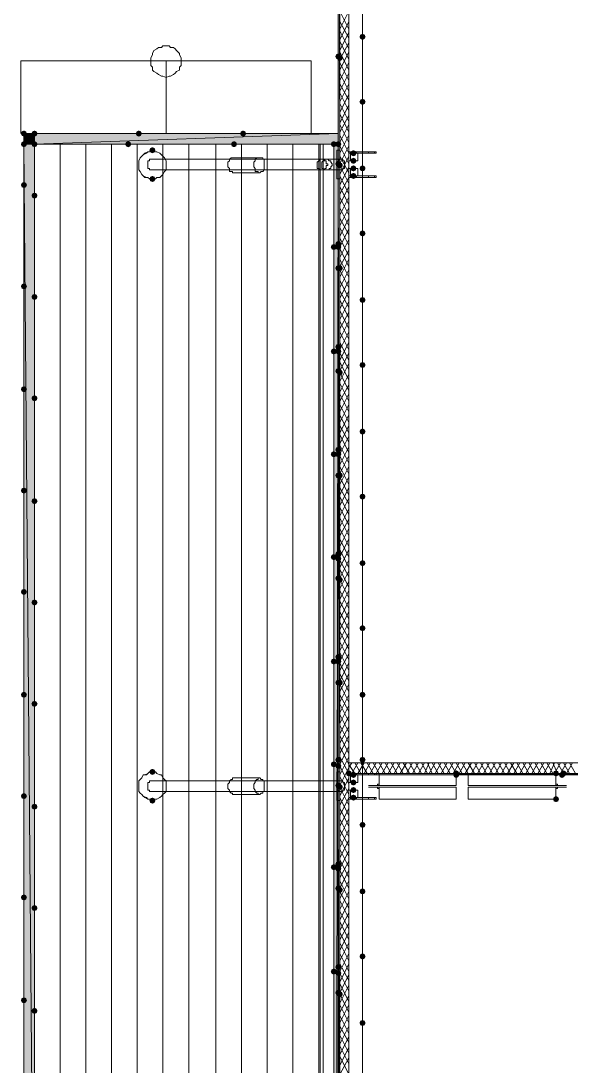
# Model space of a CAD drawing. Header units: millimetres. Extents: x 0 to 420, y 0 to 297.
# Drawn here: x 100.33 to 115.74, y 179.26 to 208.51 of the extents above; entities that cross this region are included whole.
import ezdxf

# ---------------------------------------------------------------- set-up
doc = ezdxf.new("R2010")
doc.units = ezdxf.units.MM

msp = doc.modelspace()

# ---------------------------------------------------------------- hatches: boundary and pattern name
h = msp.add_hatch(color=7)
h.paths.add_polyline_path([(109.262333, 222.546333), (109.22, 222.546333), (109.262333, 204.512333)], flags=0)
h.paths.add_polyline_path([(109.22, 222.546333), (109.262333, 204.512333), (109.22, 204.512333)], flags=0)
for color, points in [(7, [(109.982, 208.068333), (109.957129, 208.008537), (109.897333, 207.983667), (109.837538, 208.008537), (109.812667, 208.068333), (109.837537, 208.128129), (109.897333, 208.153), (109.957129, 208.128129)]), (254, [(109.304667, 207.518), (109.279796, 207.458204), (109.22, 207.433333), (109.160204, 207.458204), (109.135333, 207.518), (109.160204, 207.577796), (109.22, 207.602667), (109.279796, 207.577796)]), (254, [(109.347, 207.475667), (109.322129, 207.415871), (109.262333, 207.391), (109.202538, 207.415871), (109.177667, 207.475667), (109.202537, 207.535462), (109.262333, 207.560333), (109.322129, 207.535463)]), (7, [(109.982, 206.248), (109.957129, 206.188204), (109.897333, 206.163333), (109.837538, 206.188204), (109.812667, 206.248), (109.837537, 206.307796), (109.897333, 206.332667), (109.957129, 206.307796)]), (254, [(100.499333, 205.359), (100.474462, 205.299204), (100.414667, 205.274333), (100.354871, 205.299204), (100.33, 205.359), (100.354871, 205.418796), (100.414667, 205.443667), (100.474462, 205.418796)]), (254, [(100.499333, 205.359), (100.474462, 205.299204), (100.414667, 205.274333), (100.354871, 205.299204), (100.33, 205.359), (100.354871, 205.418796), (100.414667, 205.443667), (100.474462, 205.418796)]), (254, [(100.499333, 205.359), (100.474462, 205.299204), (100.414667, 205.274333), (100.354871, 205.299204), (100.33, 205.359), (100.354871, 205.418796), (100.414667, 205.443667), (100.474462, 205.418796)]), (7, [(100.414667, 205.062667), (100.711, 205.062667), (100.414667, 205.359)]), (7, [(100.711, 205.359), (100.414667, 205.359), (100.711, 205.062667)]), (254, [(100.795667, 205.359), (100.770796, 205.299204), (100.711, 205.274333), (100.651204, 205.299204), (100.626333, 205.359), (100.651204, 205.418796), (100.711, 205.443667), (100.770796, 205.418796)]), (254, [(100.795667, 205.359), (100.770796, 205.299204), (100.711, 205.274333), (100.651204, 205.299204), (100.626333, 205.359), (100.651204, 205.418796), (100.711, 205.443667), (100.770796, 205.418796)]), (254, [(103.716667, 205.359), (103.691796, 205.299204), (103.632, 205.274333), (103.572204, 205.299204), (103.547333, 205.359), (103.572204, 205.418796), (103.632, 205.443667), (103.691796, 205.418796)]), (254, [(106.637667, 205.359), (106.612796, 205.299204), (106.553, 205.274333), (106.493204, 205.299204), (106.468333, 205.359), (106.493204, 205.418796), (106.553, 205.443667), (106.612796, 205.418796)]), (254, [(100.499333, 205.062667), (100.474462, 205.002871), (100.414667, 204.978), (100.354871, 205.002871), (100.33, 205.062667), (100.354871, 205.122462), (100.414667, 205.147333), (100.474462, 205.122463)]), (254, [(100.795667, 205.062667), (100.770796, 205.002871), (100.711, 204.978), (100.651204, 205.002871), (100.626333, 205.062667), (100.651204, 205.122462), (100.711, 205.147333), (100.770796, 205.122463)]), (254, [(100.795667, 205.062667), (100.770796, 205.002871), (100.711, 204.978), (100.651204, 205.002871), (100.626333, 205.062667), (100.651204, 205.122462), (100.711, 205.147333), (100.770796, 205.122463)]), (254, [(100.795667, 205.062667), (100.770796, 205.002871), (100.711, 204.978), (100.651204, 205.002871), (100.626333, 205.062667), (100.651204, 205.122462), (100.711, 205.147333), (100.770796, 205.122463)]), (254, [(103.420333, 205.062667), (103.395463, 205.002871), (103.335667, 204.978), (103.275871, 205.002871), (103.251, 205.062667), (103.275871, 205.122462), (103.335667, 205.147333), (103.395462, 205.122463)]), (254, [(106.383667, 205.062667), (106.358796, 205.002871), (106.299, 204.978), (106.239204, 205.002871), (106.214333, 205.062667), (106.239204, 205.122462), (106.299, 205.147333), (106.358796, 205.122463)]), (254, [(109.177667, 205.062667), (109.152796, 205.002871), (109.093, 204.978), (109.033204, 205.002871), (109.008333, 205.062667), (109.033204, 205.122462), (109.093, 205.147333), (109.152796, 205.122463)]), (254, [(109.304667, 205.062667), (109.279796, 205.002871), (109.22, 204.978), (109.160204, 205.002871), (109.135333, 205.062667), (109.160204, 205.122462), (109.22, 205.147333), (109.279796, 205.122463)]), (254, [(109.304667, 205.062667), (109.279796, 205.002871), (109.22, 204.978), (109.160204, 205.002871), (109.135333, 205.062667), (109.160204, 205.122462), (109.22, 205.147333), (109.279796, 205.122463)]), (7, [(104.097667, 204.893333), (104.072796, 204.833537), (104.013, 204.808667), (103.953204, 204.833537), (103.928333, 204.893333), (103.953204, 204.953129), (104.013, 204.978), (104.072796, 204.953129)]), (7, [(109.728, 204.808667), (109.703129, 204.748871), (109.643333, 204.724), (109.583537, 204.748871), (109.558667, 204.808667), (109.583537, 204.868462), (109.643333, 204.893333), (109.703129, 204.868463)]), (254, [(109.304667, 204.512333), (109.279796, 204.452537), (109.22, 204.427667), (109.160204, 204.452537), (109.135333, 204.512333), (109.160204, 204.572129), (109.22, 204.597), (109.279796, 204.572129)]), (254, [(109.347, 204.47), (109.322129, 204.410204), (109.262333, 204.385333), (109.202538, 204.410204), (109.177667, 204.47), (109.202537, 204.529796), (109.262333, 204.554667), (109.322129, 204.529796)]), (7, [(109.728, 204.597), (109.703129, 204.537204), (109.643333, 204.512333), (109.583537, 204.537204), (109.558667, 204.597), (109.583537, 204.656796), (109.643333, 204.681667), (109.703129, 204.656796)]), (7, [(109.728, 204.385333), (109.703129, 204.325537), (109.643333, 204.300667), (109.583537, 204.325537), (109.558667, 204.385333), (109.583537, 204.445129), (109.643333, 204.47), (109.703129, 204.445129)]), (7, [(109.728, 204.173667), (109.703129, 204.113871), (109.643333, 204.089), (109.583537, 204.113871), (109.558667, 204.173667), (109.583537, 204.233462), (109.643333, 204.258333), (109.703129, 204.233463)]), (7, [(109.982, 204.385333), (109.957129, 204.325537), (109.897333, 204.300667), (109.837538, 204.325537), (109.812667, 204.385333), (109.837537, 204.445129), (109.897333, 204.47), (109.957129, 204.445129)]), (254, [(100.499333, 203.919667), (100.474462, 203.859871), (100.414667, 203.835), (100.354871, 203.859871), (100.33, 203.919667), (100.354871, 203.979462), (100.414667, 204.004333), (100.474462, 203.979463)]), (7, [(104.097667, 204.089), (104.072796, 204.029204), (104.013, 204.004333), (103.953204, 204.029204), (103.928333, 204.089), (103.953204, 204.148796), (104.013, 204.173667), (104.072796, 204.148796)]), (254, [(100.795667, 203.623333), (100.770796, 203.563538), (100.711, 203.538667), (100.651204, 203.563538), (100.626333, 203.623333), (100.651204, 203.683129), (100.711, 203.708), (100.770796, 203.683129)]), (7, [(109.982, 202.565), (109.957129, 202.505204), (109.897333, 202.480333), (109.837538, 202.505204), (109.812667, 202.565), (109.837537, 202.624796), (109.897333, 202.649667), (109.957129, 202.624796)]), (254, [(109.177667, 202.184), (109.152796, 202.124204), (109.093, 202.099333), (109.033204, 202.124204), (109.008333, 202.184), (109.033204, 202.243796), (109.093, 202.268667), (109.152796, 202.243796)]), (254, [(109.304667, 202.268667), (109.279796, 202.208871), (109.22, 202.184), (109.160204, 202.208871), (109.135333, 202.268667), (109.160204, 202.328462), (109.22, 202.353333), (109.279796, 202.328463)]), (254, [(109.304667, 202.184), (109.279796, 202.124204), (109.22, 202.099333), (109.160204, 202.124204), (109.135333, 202.184), (109.160204, 202.243796), (109.22, 202.268667), (109.279796, 202.243796)]), (254, [(109.304667, 202.184), (109.279796, 202.124204), (109.22, 202.099333), (109.160204, 202.124204), (109.135333, 202.184), (109.160204, 202.243796), (109.22, 202.268667), (109.279796, 202.243796)]), (254, [(109.304667, 201.591333), (109.279796, 201.531537), (109.22, 201.506667), (109.160204, 201.531537), (109.135333, 201.591333), (109.160204, 201.651129), (109.22, 201.676), (109.279796, 201.651129)]), (254, [(109.347, 201.591333), (109.322129, 201.531537), (109.262333, 201.506667), (109.202538, 201.531537), (109.177667, 201.591333), (109.202537, 201.651129), (109.262333, 201.676), (109.322129, 201.651129)]), (254, [(100.499333, 201.083333), (100.474462, 201.023537), (100.414667, 200.998667), (100.354871, 201.023537), (100.33, 201.083333), (100.354871, 201.143129), (100.414667, 201.168), (100.474462, 201.143129)]), (254, [(100.795667, 200.787), (100.770796, 200.727204), (100.711, 200.702333), (100.651204, 200.727204), (100.626333, 200.787), (100.651204, 200.846796), (100.711, 200.871667), (100.770796, 200.846796)]), (7, [(109.982, 200.702333), (109.957129, 200.642537), (109.897333, 200.617667), (109.837538, 200.642537), (109.812667, 200.702333), (109.837537, 200.762129), (109.897333, 200.787), (109.957129, 200.762129)]), (254, [(109.177667, 199.263), (109.152796, 199.203204), (109.093, 199.178333), (109.033204, 199.203204), (109.008333, 199.263), (109.033204, 199.322796), (109.093, 199.347667), (109.152796, 199.322796)]), (254, [(109.304667, 199.39), (109.279796, 199.330204), (109.22, 199.305333), (109.160204, 199.330204), (109.135333, 199.39), (109.160204, 199.449796), (109.22, 199.474667), (109.279796, 199.449796)]), (254, [(109.304667, 199.263), (109.279796, 199.203204), (109.22, 199.178333), (109.160204, 199.203204), (109.135333, 199.263), (109.160204, 199.322796), (109.22, 199.347667), (109.279796, 199.322796)]), (254, [(109.304667, 199.263), (109.279796, 199.203204), (109.22, 199.178333), (109.160204, 199.203204), (109.135333, 199.263), (109.160204, 199.322796), (109.22, 199.347667), (109.279796, 199.322796)]), (7, [(109.982, 198.882), (109.957129, 198.822204), (109.897333, 198.797333), (109.837538, 198.822204), (109.812667, 198.882), (109.837537, 198.941796), (109.897333, 198.966667), (109.957129, 198.941796)]), (254, [(109.304667, 198.712667), (109.279796, 198.652871), (109.22, 198.628), (109.160204, 198.652871), (109.135333, 198.712667), (109.160204, 198.772462), (109.22, 198.797333), (109.279796, 198.772463)]), (254, [(109.347, 198.670333), (109.322129, 198.610537), (109.262333, 198.585667), (109.202538, 198.610537), (109.177667, 198.670333), (109.202537, 198.730129), (109.262333, 198.755), (109.322129, 198.730129)]), (254, [(100.499333, 198.204667), (100.474462, 198.144871), (100.414667, 198.12), (100.354871, 198.144871), (100.33, 198.204667), (100.354871, 198.264462), (100.414667, 198.289333), (100.474462, 198.264463)]), (254, [(100.795667, 197.950667), (100.770796, 197.890871), (100.711, 197.866), (100.651204, 197.890871), (100.626333, 197.950667), (100.651204, 198.010462), (100.711, 198.035333), (100.770796, 198.010463)]), (7, [(109.982, 197.019333), (109.957129, 196.959537), (109.897333, 196.934667), (109.837538, 196.959537), (109.812667, 197.019333), (109.837537, 197.079129), (109.897333, 197.104), (109.957129, 197.079129)]), (254, [(109.304667, 196.511333), (109.279796, 196.451537), (109.22, 196.426667), (109.160204, 196.451537), (109.135333, 196.511333), (109.160204, 196.571129), (109.22, 196.596), (109.279796, 196.571129)]), (254, [(109.177667, 196.384333), (109.152796, 196.324537), (109.093, 196.299667), (109.033204, 196.324537), (109.008333, 196.384333), (109.033204, 196.444129), (109.093, 196.469), (109.152796, 196.444129)]), (254, [(109.304667, 196.384333), (109.279796, 196.324537), (109.22, 196.299667), (109.160204, 196.324537), (109.135333, 196.384333), (109.160204, 196.444129), (109.22, 196.469), (109.279796, 196.444129)]), (254, [(109.304667, 196.384333), (109.279796, 196.324537), (109.22, 196.299667), (109.160204, 196.324537), (109.135333, 196.384333), (109.160204, 196.444129), (109.22, 196.469), (109.279796, 196.444129)]), (254, [(109.304667, 195.791667), (109.279796, 195.731871), (109.22, 195.707), (109.160204, 195.731871), (109.135333, 195.791667), (109.160204, 195.851462), (109.22, 195.876333), (109.279796, 195.851463)]), (254, [(109.347, 195.791667), (109.322129, 195.731871), (109.262333, 195.707), (109.202538, 195.731871), (109.177667, 195.791667), (109.202537, 195.851462), (109.262333, 195.876333), (109.322129, 195.851463)]), (254, [(100.499333, 195.368333), (100.474462, 195.308538), (100.414667, 195.283667), (100.354871, 195.308538), (100.33, 195.368333), (100.354871, 195.428129), (100.414667, 195.453), (100.474462, 195.428129)]), (254, [(100.795667, 195.072), (100.770796, 195.012204), (100.711, 194.987333), (100.651204, 195.012204), (100.626333, 195.072), (100.651204, 195.131796), (100.711, 195.156667), (100.770796, 195.131796)]), (7, [(109.982, 195.199), (109.957129, 195.139204), (109.897333, 195.114333), (109.837538, 195.139204), (109.812667, 195.199), (109.837537, 195.258796), (109.897333, 195.283667), (109.957129, 195.258796)]), (254, [(109.304667, 193.590333), (109.279796, 193.530537), (109.22, 193.505667), (109.160204, 193.530537), (109.135333, 193.590333), (109.160204, 193.650129), (109.22, 193.675), (109.279796, 193.650129)]), (254, [(109.177667, 193.505667), (109.152796, 193.445871), (109.093, 193.421), (109.033204, 193.445871), (109.008333, 193.505667), (109.033204, 193.565462), (109.093, 193.590333), (109.152796, 193.565463)]), (254, [(109.304667, 193.463333), (109.279796, 193.403537), (109.22, 193.378667), (109.160204, 193.403537), (109.135333, 193.463333), (109.160204, 193.523129), (109.22, 193.548), (109.279796, 193.523129)]), (254, [(109.304667, 193.463333), (109.279796, 193.403537), (109.22, 193.378667), (109.160204, 193.403537), (109.135333, 193.463333), (109.160204, 193.523129), (109.22, 193.548), (109.279796, 193.523129)]), (7, [(109.982, 193.336333), (109.957129, 193.276537), (109.897333, 193.251667), (109.837538, 193.276537), (109.812667, 193.336333), (109.837537, 193.396129), (109.897333, 193.421), (109.957129, 193.396129)]), (254, [(109.304667, 192.913), (109.279796, 192.853204), (109.22, 192.828333), (109.160204, 192.853204), (109.135333, 192.913), (109.160204, 192.972796), (109.22, 192.997667), (109.279796, 192.972796)]), (254, [(109.347, 192.870667), (109.322129, 192.810871), (109.262333, 192.786), (109.202538, 192.810871), (109.177667, 192.870667), (109.202537, 192.930462), (109.262333, 192.955333), (109.322129, 192.930463)]), (254, [(100.499333, 192.532), (100.474462, 192.472204), (100.414667, 192.447333), (100.354871, 192.472204), (100.33, 192.532), (100.354871, 192.591796), (100.414667, 192.616667), (100.474462, 192.591796)]), (254, [(100.795667, 192.235667), (100.770796, 192.175871), (100.711, 192.151), (100.651204, 192.175871), (100.626333, 192.235667), (100.651204, 192.295462), (100.711, 192.320333), (100.770796, 192.295463)]), (7, [(109.982, 191.516), (109.957129, 191.456204), (109.897333, 191.431333), (109.837538, 191.456204), (109.812667, 191.516), (109.837537, 191.575796), (109.897333, 191.600667), (109.957129, 191.575796)]), (254, [(109.304667, 190.711667), (109.279796, 190.651871), (109.22, 190.627), (109.160204, 190.651871), (109.135333, 190.711667), (109.160204, 190.771462), (109.22, 190.796333), (109.279796, 190.771463)]), (254, [(109.177667, 190.584667), (109.152796, 190.524871), (109.093, 190.5), (109.033204, 190.524871), (109.008333, 190.584667), (109.033204, 190.644462), (109.093, 190.669333), (109.152796, 190.644463)]), (254, [(109.304667, 190.584667), (109.279796, 190.524871), (109.22, 190.5), (109.160204, 190.524871), (109.135333, 190.584667), (109.160204, 190.644462), (109.22, 190.669333), (109.279796, 190.644463)]), (254, [(109.304667, 190.584667), (109.279796, 190.524871), (109.22, 190.5), (109.160204, 190.524871), (109.135333, 190.584667), (109.160204, 190.644462), (109.22, 190.669333), (109.279796, 190.644463)]), (254, [(109.304667, 189.992), (109.279796, 189.932204), (109.22, 189.907333), (109.160204, 189.932204), (109.135333, 189.992), (109.160204, 190.051796), (109.22, 190.076667), (109.279796, 190.051796)]), (254, [(109.347, 189.992), (109.322129, 189.932204), (109.262333, 189.907333), (109.202538, 189.932204), (109.177667, 189.992), (109.202537, 190.051796), (109.262333, 190.076667), (109.322129, 190.051796)]), (254, [(100.499333, 189.653333), (100.474462, 189.593537), (100.414667, 189.568667), (100.354871, 189.593537), (100.33, 189.653333), (100.354871, 189.713129), (100.414667, 189.738), (100.474462, 189.713129)]), (7, [(109.982, 189.653333), (109.957129, 189.593537), (109.897333, 189.568667), (109.837538, 189.593537), (109.812667, 189.653333), (109.837537, 189.713129), (109.897333, 189.738), (109.957129, 189.713129)]), (254, [(100.795667, 189.399333), (100.770796, 189.339538), (100.711, 189.314667), (100.651204, 189.339538), (100.626333, 189.399333), (100.651204, 189.459129), (100.711, 189.484), (100.770796, 189.459129)]), (254, [(109.304667, 187.833), (109.279796, 187.773204), (109.22, 187.748333), (109.160204, 187.773204), (109.135333, 187.833), (109.160204, 187.892796), (109.22, 187.917667), (109.279796, 187.892796)]), (7, [(109.982, 187.833), (109.957129, 187.773204), (109.897333, 187.748333), (109.837538, 187.773204), (109.812667, 187.833), (109.837537, 187.892796), (109.897333, 187.917667), (109.957129, 187.892796)]), (7, [(104.097667, 187.494333), (104.072796, 187.434537), (104.013, 187.409667), (103.953204, 187.434537), (103.928333, 187.494333), (103.953204, 187.554129), (104.013, 187.579), (104.072796, 187.554129)]), (254, [(109.177667, 187.706), (109.152796, 187.646204), (109.093, 187.621333), (109.033204, 187.646204), (109.008333, 187.706), (109.033204, 187.765796), (109.093, 187.790667), (109.152796, 187.765796)]), (254, [(109.304667, 187.663667), (109.279796, 187.603871), (109.22, 187.579), (109.160204, 187.603871), (109.135333, 187.663667), (109.160204, 187.723462), (109.22, 187.748333), (109.279796, 187.723463)]), (254, [(109.304667, 187.663667), (109.279796, 187.603871), (109.22, 187.579), (109.160204, 187.603871), (109.135333, 187.663667), (109.160204, 187.723462), (109.22, 187.748333), (109.279796, 187.723463)]), (254, [(109.601, 187.452), (109.576129, 187.392204), (109.516333, 187.367333), (109.456537, 187.392204), (109.431667, 187.452), (109.456537, 187.511796), (109.516333, 187.536667), (109.576129, 187.511796)]), (254, [(112.606667, 187.452), (112.581796, 187.392204), (112.522, 187.367333), (112.462204, 187.392204), (112.437333, 187.452), (112.462204, 187.511796), (112.522, 187.536667), (112.581796, 187.511796)]), (7, [(115.400667, 187.452), (115.375796, 187.392204), (115.316, 187.367333), (115.256204, 187.392204), (115.231333, 187.452), (115.256204, 187.511796), (115.316, 187.536667), (115.375796, 187.511796)]), (254, [(115.612333, 187.452), (115.587463, 187.392204), (115.527667, 187.367333), (115.467871, 187.392204), (115.443, 187.452), (115.467871, 187.511796), (115.527667, 187.536667), (115.587462, 187.511796)]), (7, [(109.728, 187.409667), (109.703129, 187.349871), (109.643333, 187.325), (109.583537, 187.349871), (109.558667, 187.409667), (109.583537, 187.469462), (109.643333, 187.494333), (109.703129, 187.469463)]), (7, [(109.728, 187.198), (109.703129, 187.138204), (109.643333, 187.113333), (109.583537, 187.138204), (109.558667, 187.198), (109.583537, 187.257796), (109.643333, 187.282667), (109.703129, 187.257796)]), (254, [(112.606667, 187.409667), (112.581796, 187.349871), (112.522, 187.325), (112.462204, 187.349871), (112.437333, 187.409667), (112.462204, 187.469462), (112.522, 187.494333), (112.581796, 187.469463)]), (254, [(115.57, 187.409667), (115.545129, 187.349871), (115.485333, 187.325), (115.425538, 187.349871), (115.400667, 187.409667), (115.425537, 187.469462), (115.485333, 187.494333), (115.545129, 187.469463)]), (254, [(109.304667, 187.113333), (109.279796, 187.053537), (109.22, 187.028667), (109.160204, 187.053537), (109.135333, 187.113333), (109.160204, 187.173129), (109.22, 187.198), (109.279796, 187.173129)]), (254, [(109.347, 187.071), (109.322129, 187.011204), (109.262333, 186.986333), (109.202538, 187.011204), (109.177667, 187.071), (109.202537, 187.130796), (109.262333, 187.155667), (109.322129, 187.130796)]), (7, [(109.728, 186.986333), (109.703129, 186.926537), (109.643333, 186.901667), (109.583537, 186.926537), (109.558667, 186.986333), (109.583537, 187.046129), (109.643333, 187.071), (109.703129, 187.046129)]), (254, [(100.499333, 186.817), (100.474462, 186.757204), (100.414667, 186.732333), (100.354871, 186.757204), (100.33, 186.817), (100.354871, 186.876796), (100.414667, 186.901667), (100.474462, 186.876796)]), (7, [(104.097667, 186.69), (104.072796, 186.630204), (104.013, 186.605333), (103.953204, 186.630204), (103.928333, 186.69), (103.953204, 186.749796), (104.013, 186.774667), (104.072796, 186.749796)]), (7, [(109.728, 186.774667), (109.703129, 186.714871), (109.643333, 186.69), (109.583537, 186.714871), (109.558667, 186.774667), (109.583537, 186.834462), (109.643333, 186.859333), (109.703129, 186.834463)]), (7, [(115.400667, 186.732333), (115.375796, 186.672537), (115.316, 186.647667), (115.256204, 186.672537), (115.231333, 186.732333), (115.256204, 186.792129), (115.316, 186.817), (115.375796, 186.792129)]), (254, [(100.795667, 186.520667), (100.770796, 186.460871), (100.711, 186.436), (100.651204, 186.460871), (100.626333, 186.520667), (100.651204, 186.580462), (100.711, 186.605333), (100.770796, 186.580463)]), (7, [(109.982, 186.012667), (109.957129, 185.952871), (109.897333, 185.928), (109.837538, 185.952871), (109.812667, 186.012667), (109.837537, 186.072462), (109.897333, 186.097333), (109.957129, 186.072463)]), (254, [(109.177667, 184.827333), (109.152796, 184.767537), (109.093, 184.742667), (109.033204, 184.767537), (109.008333, 184.827333), (109.033204, 184.887129), (109.093, 184.912), (109.152796, 184.887129)]), (254, [(109.304667, 184.912), (109.279796, 184.852204), (109.22, 184.827333), (109.160204, 184.852204), (109.135333, 184.912), (109.160204, 184.971796), (109.22, 184.996667), (109.279796, 184.971796)]), (254, [(109.304667, 184.785), (109.279796, 184.725204), (109.22, 184.700333), (109.160204, 184.725204), (109.135333, 184.785), (109.160204, 184.844796), (109.22, 184.869667), (109.279796, 184.844796)]), (254, [(109.304667, 184.785), (109.279796, 184.725204), (109.22, 184.700333), (109.160204, 184.725204), (109.135333, 184.785), (109.160204, 184.844796), (109.22, 184.869667), (109.279796, 184.844796)]), (254, [(109.304667, 184.234667), (109.279796, 184.174871), (109.22, 184.15), (109.160204, 184.174871), (109.135333, 184.234667), (109.160204, 184.294462), (109.22, 184.319333), (109.279796, 184.294463)]), (254, [(100.499333, 183.980667), (100.474462, 183.920871), (100.414667, 183.896), (100.354871, 183.920871), (100.33, 183.980667), (100.354871, 184.040462), (100.414667, 184.065333), (100.474462, 184.040463)]), (254, [(109.347, 184.192333), (109.322129, 184.132537), (109.262333, 184.107667), (109.202538, 184.132537), (109.177667, 184.192333), (109.202537, 184.252129), (109.262333, 184.277), (109.322129, 184.252129)]), (7, [(109.982, 184.15), (109.957129, 184.090204), (109.897333, 184.065333), (109.837538, 184.090204), (109.812667, 184.15), (109.837537, 184.209796), (109.897333, 184.234667), (109.957129, 184.209796)]), (254, [(100.795667, 183.684333), (100.770796, 183.624537), (100.711, 183.599667), (100.651204, 183.624537), (100.626333, 183.684333), (100.651204, 183.744129), (100.711, 183.769), (100.770796, 183.744129)]), (7, [(109.982, 182.329667), (109.957129, 182.269871), (109.897333, 182.245), (109.837538, 182.269871), (109.812667, 182.329667), (109.837537, 182.389462), (109.897333, 182.414333), (109.957129, 182.389463)]), (254, [(109.177667, 181.906333), (109.152796, 181.846537), (109.093, 181.821667), (109.033204, 181.846537), (109.008333, 181.906333), (109.033204, 181.966129), (109.093, 181.991), (109.152796, 181.966129)]), (254, [(109.304667, 182.033333), (109.279796, 181.973537), (109.22, 181.948667), (109.160204, 181.973537), (109.135333, 182.033333), (109.160204, 182.093129), (109.22, 182.118), (109.279796, 182.093129)]), (254, [(109.304667, 181.864), (109.279796, 181.804204), (109.22, 181.779333), (109.160204, 181.804204), (109.135333, 181.864), (109.160204, 181.923796), (109.22, 181.948667), (109.279796, 181.923796)]), (254, [(109.304667, 181.864), (109.279796, 181.804204), (109.22, 181.779333), (109.160204, 181.804204), (109.135333, 181.864), (109.160204, 181.923796), (109.22, 181.948667), (109.279796, 181.923796)]), (254, [(109.304667, 181.313667), (109.279796, 181.253871), (109.22, 181.229), (109.160204, 181.253871), (109.135333, 181.313667), (109.160204, 181.373462), (109.22, 181.398333), (109.279796, 181.373463)]), (254, [(100.499333, 181.102), (100.474462, 181.042204), (100.414667, 181.017333), (100.354871, 181.042204), (100.33, 181.102), (100.354871, 181.161796), (100.414667, 181.186667), (100.474462, 181.161796)]), (254, [(109.347, 181.271333), (109.322129, 181.211537), (109.262333, 181.186667), (109.202538, 181.211537), (109.177667, 181.271333), (109.202537, 181.331129), (109.262333, 181.356), (109.322129, 181.331129)]), (254, [(100.795667, 180.805667), (100.770796, 180.745871), (100.711, 180.721), (100.651204, 180.745871), (100.626333, 180.805667), (100.651204, 180.865462), (100.711, 180.890333), (100.770796, 180.865463)]), (7, [(109.982, 180.467), (109.957129, 180.407204), (109.897333, 180.382333), (109.837538, 180.407204), (109.812667, 180.467), (109.837537, 180.526796), (109.897333, 180.551667), (109.957129, 180.526796)])]:
    msp.add_hatch(color=color).paths.add_polyline_path(points, flags=0)
h = msp.add_hatch(color=7)
h.paths.add_polyline_path([(100.711, 205.359), (109.22, 205.359), (100.711, 205.062667)], flags=0)
h.paths.add_polyline_path([(109.22, 205.359), (100.711, 205.062667), (109.22, 205.062667)], flags=0)
h = msp.add_hatch(color=7)
h.paths.add_polyline_path([(100.711, 205.062667), (100.711, 169.714333), (100.414667, 205.062667)], flags=0)
h.paths.add_polyline_path([(100.711, 169.714333), (100.414667, 205.062667), (100.414667, 169.714333)], flags=0)
h = msp.add_hatch(color=7)
h.paths.add_polyline_path([(109.22, 122.766667), (109.093, 122.766667), (109.22, 205.062667)], flags=0)
h.paths.add_polyline_path([(109.093, 122.766667), (109.22, 205.062667), (109.093, 205.062667)], flags=0)
h = msp.add_hatch(color=7)
h.paths.add_polyline_path([(109.262333, 204.47), (109.22, 204.47), (109.262333, 187.113333)], flags=0)
h.paths.add_polyline_path([(109.22, 204.47), (109.262333, 187.113333), (109.22, 187.113333)], flags=0)
h = msp.add_hatch(color=7)
h.paths.add_polyline_path([(121.496667, 187.452), (109.516333, 187.452), (121.496667, 187.409667)], flags=0)
h.paths.add_polyline_path([(109.516333, 187.452), (121.496667, 187.409667), (109.516333, 187.409667)], flags=0)
h = msp.add_hatch(color=7)
h.paths.add_polyline_path([(109.262333, 187.071), (109.22, 187.071), (109.262333, 169.714333)], flags=0)
h.paths.add_polyline_path([(109.22, 187.071), (109.262333, 169.714333), (109.22, 169.714333)], flags=0)

# ---------------------------------------------------------------- linework, layer by layer
at = {"color": 7, "lineweight": 0}
for points in [[(109.262333, 222.546333), (109.262333, 204.512333), (109.22, 222.546333), (109.22, 204.512333)], [(109.262333, 222.546333), (109.262333, 105.579333)], [(109.516333, 187.748333), (109.516333, 222.25)], [(109.262333, 208.28), (109.516333, 208.788)], [(109.516333, 208.28), (109.262333, 208.788)], [(109.262333, 207.983667), (109.516333, 208.491667)], [(109.516333, 208.026), (109.262333, 208.491667)], [(109.516333, 207.729667), (109.262333, 208.237667)], [(109.262333, 207.687333), (109.516333, 208.195333)], [(109.516333, 207.433333), (109.262333, 207.941333)], [(109.262333, 207.433333), (109.516333, 207.899)], [(109.262333, 207.137), (109.516333, 207.645)], [(109.516333, 207.137), (109.262333, 207.645)], [(100.33, 205.359), (100.33, 207.391), (108.458, 207.391), (108.458, 205.359)], [(104.394, 207.391), (104.394, 205.359)], [(109.262333, 206.840667), (109.516333, 207.348667)], [(109.516333, 206.840667), (109.262333, 207.348667)], [(109.262333, 206.544333), (109.516333, 207.052333)], [(109.516333, 206.544333), (109.262333, 207.052333)], [(109.262333, 206.248), (109.516333, 206.756)], [(109.516333, 206.290333), (109.262333, 206.756)], [(109.516333, 205.994), (109.262333, 206.502)], [(109.262333, 205.951667), (109.516333, 206.459667)], [(109.516333, 205.697667), (109.262333, 206.205667)], [(109.262333, 205.655333), (109.516333, 206.163333)], [(109.516333, 205.401333), (109.262333, 205.909333)], [(109.262333, 205.401333), (109.516333, 205.867)], [(100.414667, 205.359), (100.414667, 205.062667)], [(100.711, 169.714333), (100.711, 205.062667), (109.22, 205.062667), (109.22, 205.359), (100.414667, 205.359)], [(109.262333, 205.105), (109.516333, 205.613)], [(109.516333, 205.105), (109.262333, 205.613)], [(100.414667, 205.062667), (100.414667, 169.714333)], [(100.414667, 205.062667), (100.414667, 169.714333), (100.711, 169.714333), (100.711, 158.115)], [(100.711, 205.062667), (109.22, 205.062667)], [(109.22, 205.062667), (109.093, 205.062667)], [(109.093, 205.062667), (109.093, 122.766667)], [(109.22, 122.470333), (109.22, 205.062667), (109.093, 205.062667)], [(109.22, 122.470333), (109.22, 205.062667), (109.22, 122.470333), (109.22, 205.062667)], [(109.22, 122.470333), (109.22, 122.766667), (109.22, 205.062667)], [(109.262333, 204.808667), (109.516333, 205.316667)], [(109.516333, 204.808667), (109.262333, 205.316667)], [(104.013, 204.893333), (103.928333, 204.851), (103.886, 204.851), (103.801333, 204.808667), (103.759, 204.766333), (103.716667, 204.724), (103.674333, 204.681667), (103.632, 204.597), (103.632, 204.554667), (103.632, 204.47), (103.632, 204.427667), (103.632, 204.343), (103.674333, 204.300667), (103.716667, 204.216), (103.759, 204.173667), (103.801333, 204.131333), (103.886, 204.131333), (103.928333, 204.089), (104.013, 204.089)], [(109.177667, 204.893333), (109.177667, 204.851), (109.177667, 204.808667), (109.177667, 204.766333), (109.177667, 204.724), (109.177667, 204.681667), (109.177667, 204.597), (109.177667, 204.554667), (109.177667, 204.47), (109.177667, 204.427667), (109.177667, 204.343), (109.177667, 204.300667), (109.177667, 204.216), (109.177667, 204.173667), (109.177667, 204.131333), (109.177667, 204.089)], [(109.177667, 204.893333), (109.262333, 204.893333), (109.262333, 204.851), (109.262333, 204.808667), (109.262333, 204.766333), (109.262333, 204.724), (109.262333, 204.681667), (109.262333, 204.597), (109.262333, 204.554667), (109.262333, 204.47), (109.262333, 204.427667), (109.262333, 204.343), (109.262333, 204.300667), (109.262333, 204.216), (109.262333, 204.173667), (109.262333, 204.131333), (109.262333, 204.089), (109.177667, 204.089)], [(109.262333, 204.512333), (109.516333, 205.020333)], [(109.516333, 204.512333), (109.262333, 205.020333)], [(109.558667, 204.808667), (109.558667, 204.851)], [(109.728, 204.808667), (109.728, 204.851)], [(109.897333, 204.131333), (109.897333, 204.851)], [(110.066667, 204.808667), (110.066667, 204.851)], [(110.236, 204.808667), (110.236, 204.851)], [(103.970667, 204.343), (103.928333, 204.343), (103.928333, 204.385333), (103.886, 204.385333), (103.886, 204.427667), (103.886, 204.47), (103.886, 204.512333), (103.886, 204.554667), (103.886, 204.597), (103.928333, 204.597), (103.928333, 204.639333), (103.970667, 204.639333)], [(103.970667, 204.639333), (109.304667, 204.639333)], [(106.299, 204.681667), (106.256667, 204.681667), (106.214333, 204.681667), (106.172, 204.639333), (106.172, 204.597), (106.129667, 204.554667), (106.129667, 204.512333), (106.129667, 204.47), (106.129667, 204.427667), (106.172, 204.385333), (106.172, 204.343), (106.172, 204.300667), (106.214333, 204.300667), (106.256667, 204.300667), (106.256667, 204.258333), (106.299, 204.258333)], [(106.299, 204.681667), (107.018667, 204.681667)], [(109.262333, 204.216), (109.516333, 204.724)], [(109.516333, 204.258333), (109.262333, 204.724)], [(103.970667, 204.343), (109.304667, 204.343)], [(106.299, 204.258333), (107.018667, 204.258333)], [(109.22, 204.47), (109.22, 187.113333), (109.22, 204.47), (109.262333, 187.113333)], [(109.516333, 203.962), (109.262333, 204.47)], [(109.262333, 203.919667), (109.516333, 204.427667)], [(109.516333, 203.665667), (109.262333, 204.173667)], [(109.262333, 203.665667), (109.516333, 204.131333)], [(109.558667, 204.131333), (109.558667, 204.173667)], [(109.728, 204.131333), (109.728, 204.173667)], [(110.066667, 204.131333), (110.066667, 204.173667)], [(110.236, 204.131333), (110.236, 204.173667)], [(109.262333, 203.369333), (109.516333, 203.877333)], [(109.516333, 203.369333), (109.262333, 203.877333)], [(109.262333, 203.073), (109.516333, 203.581)], [(109.516333, 203.073), (109.262333, 203.581)], [(109.262333, 202.776667), (109.516333, 203.284667)], [(109.516333, 202.776667), (109.262333, 203.284667)], [(109.262333, 202.480333), (109.516333, 202.988333)], [(109.516333, 202.522667), (109.262333, 202.988333)], [(109.516333, 202.226333), (109.262333, 202.734333)], [(109.262333, 202.184), (109.516333, 202.692)], [(109.516333, 201.93), (109.262333, 202.438)], [(109.262333, 201.887667), (109.516333, 202.395667)], [(109.516333, 201.633667), (109.262333, 202.141667)], [(109.262333, 201.633667), (109.516333, 202.099333)], [(109.262333, 201.337333), (109.516333, 201.845333)], [(109.516333, 201.337333), (109.262333, 201.845333)], [(109.262333, 201.041), (109.516333, 201.549)], [(109.516333, 201.041), (109.262333, 201.549)], [(109.262333, 200.744667), (109.516333, 201.252667)], [(109.516333, 200.744667), (109.262333, 201.252667)], [(109.262333, 200.448333), (109.516333, 200.956333)], [(109.516333, 200.490667), (109.262333, 200.956333)], [(109.516333, 200.194333), (109.262333, 200.702333)], [(109.262333, 200.152), (109.516333, 200.66)], [(109.516333, 199.898), (109.262333, 200.406)], [(109.262333, 199.898), (109.516333, 200.363667)], [(109.262333, 199.601667), (109.516333, 200.109667)], [(109.516333, 199.601667), (109.262333, 200.109667)], [(109.262333, 199.305333), (109.516333, 199.813333)], [(109.516333, 199.305333), (109.262333, 199.813333)], [(109.262333, 199.009), (109.516333, 199.517)], [(109.516333, 199.009), (109.262333, 199.517)], [(109.262333, 198.712667), (109.516333, 199.220667)], [(109.516333, 198.755), (109.262333, 199.220667)], [(109.516333, 198.458667), (109.262333, 198.966667)], [(109.262333, 198.416333), (109.516333, 198.924333)], [(109.516333, 198.162333), (109.262333, 198.670333)], [(109.262333, 198.12), (109.516333, 198.628)], [(109.516333, 197.866), (109.262333, 198.374)], [(109.262333, 197.866), (109.516333, 198.331667)], [(109.262333, 197.569667), (109.516333, 198.077667)], [(109.516333, 197.569667), (109.262333, 198.077667)], [(109.262333, 197.273333), (109.516333, 197.781333)], [(109.516333, 197.273333), (109.262333, 197.781333)], [(109.262333, 196.977), (109.516333, 197.485)], [(109.516333, 196.977), (109.262333, 197.485)], [(109.262333, 196.680667), (109.516333, 197.188667)], [(109.516333, 196.723), (109.262333, 197.188667)], [(109.516333, 196.426667), (109.262333, 196.934667)], [(109.262333, 196.384333), (109.516333, 196.892333)], [(109.516333, 196.130333), (109.262333, 196.638333)], [(109.262333, 196.088), (109.516333, 196.596)], [(109.262333, 195.834), (109.516333, 196.342)], [(109.516333, 195.834), (109.262333, 196.342)], [(109.262333, 195.537667), (109.516333, 196.045667)], [(109.516333, 195.537667), (109.262333, 196.045667)], [(109.262333, 195.241333), (109.516333, 195.749333)], [(109.516333, 195.241333), (109.262333, 195.749333)], [(109.262333, 194.945), (109.516333, 195.453)], [(109.516333, 194.987333), (109.262333, 195.453)], [(109.516333, 194.691), (109.262333, 195.199)], [(109.262333, 194.648667), (109.516333, 195.156667)], [(109.516333, 194.394667), (109.262333, 194.902667)], [(109.262333, 194.352333), (109.516333, 194.860333)], [(109.516333, 194.098333), (109.262333, 194.606333)], [(109.262333, 194.098333), (109.516333, 194.564)], [(109.262333, 193.802), (109.516333, 194.31)], [(109.516333, 193.802), (109.262333, 194.31)], [(109.262333, 193.505667), (109.516333, 194.013667)], [(109.516333, 193.505667), (109.262333, 194.013667)], [(109.262333, 193.209333), (109.516333, 193.717333)], [(109.516333, 193.209333), (109.262333, 193.717333)], [(109.262333, 192.913), (109.516333, 193.421)], [(109.516333, 192.955333), (109.262333, 193.421)], [(109.516333, 192.659), (109.262333, 193.167)], [(109.262333, 192.616667), (109.516333, 193.124667)], [(109.516333, 192.362667), (109.262333, 192.870667)], [(109.262333, 192.320333), (109.516333, 192.828333)], [(109.262333, 192.066333), (109.516333, 192.574333)], [(109.516333, 192.066333), (109.262333, 192.574333)], [(109.262333, 191.77), (109.516333, 192.278)], [(109.516333, 191.77), (109.262333, 192.278)], [(109.262333, 191.473667), (109.516333, 191.981667)], [(109.516333, 191.473667), (109.262333, 191.981667)], [(109.262333, 191.177333), (109.516333, 191.685333)], [(109.516333, 191.219667), (109.262333, 191.685333)], [(109.516333, 190.923333), (109.262333, 191.431333)], [(109.262333, 190.881), (109.516333, 191.389)], [(109.516333, 190.627), (109.262333, 191.135)], [(109.262333, 190.584667), (109.516333, 191.092667)], [(109.516333, 190.330667), (109.262333, 190.838667)], [(109.262333, 190.330667), (109.516333, 190.796333)], [(109.262333, 190.034333), (109.516333, 190.542333)], [(109.516333, 190.034333), (109.262333, 190.542333)], [(109.262333, 189.738), (109.516333, 190.246)], [(109.516333, 189.738), (109.262333, 190.246)], [(109.262333, 189.441667), (109.516333, 189.949667)], [(109.516333, 189.441667), (109.262333, 189.949667)], [(109.262333, 189.145333), (109.516333, 189.653333)], [(109.516333, 189.187667), (109.262333, 189.653333)], [(109.516333, 188.891333), (109.262333, 189.399333)], [(109.262333, 188.849), (109.516333, 189.357)], [(109.516333, 188.595), (109.262333, 189.103)], [(109.262333, 188.552667), (109.516333, 189.060667)], [(109.516333, 188.298667), (109.262333, 188.806667)], [(109.262333, 188.298667), (109.516333, 188.764333)], [(109.262333, 188.002333), (109.516333, 188.510333)], [(109.516333, 188.002333), (109.262333, 188.510333)], [(109.262333, 187.706), (109.516333, 188.214)], [(109.516333, 187.706), (109.262333, 188.214)], [(109.262333, 187.409667), (109.516333, 187.917667)], [(109.516333, 187.452), (109.262333, 187.917667)], [(109.516333, 187.155667), (109.262333, 187.663667)], [(109.262333, 187.113333), (109.516333, 187.621333)], [(109.516333, 187.621333), (109.601, 187.748333)], [(128.735667, 187.748333), (109.516333, 187.748333)], [(109.685667, 187.452), (109.516333, 187.706)], [(109.601, 187.452), (109.770333, 187.748333)], [(109.855, 187.452), (109.685667, 187.748333)], [(109.770333, 187.452), (109.939667, 187.748333)], [(110.024333, 187.452), (109.855, 187.748333)], [(109.939667, 187.452), (110.109, 187.748333)], [(110.193667, 187.452), (110.024333, 187.748333)], [(110.109, 187.452), (110.278333, 187.748333)], [(110.363, 187.452), (110.193667, 187.748333)], [(110.278333, 187.452), (110.447667, 187.748333)], [(110.532333, 187.452), (110.363, 187.748333)], [(110.447667, 187.452), (110.617, 187.748333)], [(110.701667, 187.452), (110.532333, 187.748333)], [(110.617, 187.452), (110.786333, 187.748333)], [(110.871, 187.452), (110.701667, 187.748333)], [(110.786333, 187.452), (110.955667, 187.748333)], [(111.040333, 187.452), (110.871, 187.748333)], [(110.955667, 187.452), (111.125, 187.748333)], [(111.209667, 187.452), (111.040333, 187.748333)], [(111.125, 187.452), (111.294333, 187.748333)], [(111.379, 187.452), (111.209667, 187.748333)], [(111.294333, 187.452), (111.463667, 187.748333)], [(111.548333, 187.452), (111.379, 187.748333)], [(111.463667, 187.452), (111.633, 187.748333)], [(111.717667, 187.452), (111.548333, 187.748333)], [(111.633, 187.452), (111.76, 187.748333)], [(111.844667, 187.452), (111.717667, 187.748333)], [(111.76, 187.452), (111.929333, 187.748333)], [(112.014, 187.452), (111.844667, 187.748333)], [(111.929333, 187.452), (112.098667, 187.748333)], [(112.183333, 187.452), (112.014, 187.748333)], [(112.098667, 187.452), (112.268, 187.748333)], [(112.352667, 187.452), (112.183333, 187.748333)], [(112.268, 187.452), (112.437333, 187.748333)], [(112.522, 187.452), (112.352667, 187.748333)], [(112.437333, 187.452), (112.606667, 187.748333)], [(112.691333, 187.452), (112.522, 187.748333)], [(112.606667, 187.452), (112.776, 187.748333)], [(112.860667, 187.452), (112.691333, 187.748333)], [(112.776, 187.452), (112.945333, 187.748333)], [(113.03, 187.452), (112.860667, 187.748333)], [(112.945333, 187.452), (113.114667, 187.748333)], [(113.199333, 187.452), (113.03, 187.748333)], [(113.114667, 187.452), (113.284, 187.748333)], [(113.368667, 187.452), (113.199333, 187.748333)], [(113.284, 187.452), (113.453333, 187.748333)], [(113.538, 187.452), (113.368667, 187.748333)], [(113.453333, 187.452), (113.622667, 187.748333)], [(113.707333, 187.452), (113.538, 187.748333)], [(113.622667, 187.452), (113.792, 187.748333)], [(113.876667, 187.452), (113.707333, 187.748333)], [(113.792, 187.452), (113.961333, 187.748333)], [(114.046, 187.452), (113.876667, 187.748333)], [(113.961333, 187.452), (114.130667, 187.748333)], [(114.215333, 187.452), (114.046, 187.748333)], [(114.130667, 187.452), (114.3, 187.748333)], [(114.384667, 187.452), (114.215333, 187.748333)], [(114.3, 187.452), (114.469333, 187.748333)], [(114.554, 187.452), (114.384667, 187.748333)], [(114.469333, 187.452), (114.638667, 187.748333)], [(114.723333, 187.452), (114.554, 187.748333)], [(114.638667, 187.452), (114.808, 187.748333)], [(114.892667, 187.452), (114.723333, 187.748333)], [(114.808, 187.452), (114.977333, 187.748333)], [(115.062, 187.452), (114.892667, 187.748333)], [(114.977333, 187.452), (115.146667, 187.748333)], [(115.231333, 187.452), (115.062, 187.748333)], [(115.146667, 187.452), (115.273667, 187.748333)], [(115.358333, 187.452), (115.231333, 187.748333)], [(115.273667, 187.452), (115.443, 187.748333)], [(115.527667, 187.452), (115.358333, 187.748333)], [(115.443, 187.452), (115.612333, 187.748333)], [(115.697, 187.452), (115.527667, 187.748333)], [(115.612333, 187.452), (115.781667, 187.748333)], [(115.866333, 187.452), (115.697, 187.748333)], [(104.013, 187.494333), (103.928333, 187.494333), (103.886, 187.452), (103.801333, 187.409667), (103.759, 187.409667), (103.716667, 187.325), (103.674333, 187.282667), (103.632, 187.240333), (103.632, 187.155667), (103.632, 187.113333), (103.632, 187.028667), (103.632, 186.944), (103.674333, 186.901667), (103.716667, 186.859333), (103.759, 186.817), (103.801333, 186.774667), (103.886, 186.732333), (103.928333, 186.732333), (104.013, 186.69)], [(103.970667, 186.944), (103.928333, 186.944), (103.928333, 186.986333), (103.886, 186.986333), (103.886, 187.028667), (103.886, 187.071), (103.886, 187.113333), (103.886, 187.155667), (103.886, 187.198), (103.928333, 187.198), (103.928333, 187.240333), (103.970667, 187.240333)], [(103.970667, 187.240333), (109.304667, 187.240333)], [(106.299, 187.325), (106.256667, 187.325), (106.256667, 187.282667), (106.214333, 187.282667), (106.172, 187.240333), (106.172, 187.198), (106.129667, 187.155667), (106.129667, 187.113333), (106.129667, 187.071), (106.129667, 187.028667), (106.172, 186.986333), (106.172, 186.944), (106.214333, 186.901667), (106.256667, 186.901667), (106.256667, 186.859333), (106.299, 186.859333)], [(106.299, 187.325), (107.018667, 187.325)], [(109.177667, 186.69), (109.177667, 186.732333), (109.177667, 186.774667), (109.177667, 186.817), (109.177667, 186.859333), (109.177667, 186.901667), (109.177667, 186.944), (109.177667, 187.028667), (109.177667, 187.113333), (109.177667, 187.155667), (109.177667, 187.240333), (109.177667, 187.282667), (109.177667, 187.325), (109.177667, 187.409667), (109.177667, 187.452), (109.177667, 187.494333)], [(109.177667, 186.69), (109.262333, 186.69), (109.262333, 186.732333), (109.262333, 186.774667), (109.262333, 186.817), (109.262333, 186.859333), (109.262333, 186.901667), (109.262333, 186.944), (109.262333, 187.028667), (109.262333, 187.113333), (109.262333, 187.155667), (109.262333, 187.240333), (109.262333, 187.282667), (109.262333, 187.325), (109.262333, 187.409667), (109.262333, 187.452), (109.262333, 187.494333), (109.177667, 187.494333)], [(109.516333, 186.859333), (109.262333, 187.367333)], [(109.262333, 186.817), (109.516333, 187.325)], [(121.496667, 187.452), (109.516333, 187.452), (121.496667, 187.452), (109.516333, 187.409667)], [(109.516333, 187.452), (121.835333, 187.452)], [(109.516333, 164.041667), (109.516333, 187.452)], [(109.558667, 187.409667), (109.558667, 187.452)], [(109.728, 187.409667), (109.728, 187.452)], [(109.897333, 186.732333), (109.897333, 187.452)], [(110.066667, 187.409667), (110.066667, 187.452)], [(110.363, 187.452), (112.522, 187.452), (112.522, 187.113333), (110.363, 187.113333), (110.066667, 187.113333), (110.320667, 187.113333), (110.320667, 187.155667), (110.363, 187.155667), (110.363, 187.452), (110.363, 187.113333)], [(110.236, 187.409667), (110.236, 187.452)], [(115.316, 187.452), (115.316, 187.155667), (115.358333, 187.155667), (115.358333, 187.113333), (115.612333, 187.113333)], [(103.970667, 186.944), (109.304667, 186.944)], [(109.262333, 187.071), (109.262333, 169.714333), (109.22, 187.071), (109.22, 169.714333)], [(109.516333, 186.563), (109.262333, 187.071)], [(109.262333, 186.563), (109.516333, 187.028667)], [(110.363, 186.732333), (112.522, 186.732333), (112.522, 187.071), (110.363, 187.071), (110.066667, 187.071), (110.320667, 187.071), (110.320667, 187.028667), (110.363, 187.028667), (110.363, 186.732333), (110.363, 187.071)], [(115.612333, 187.113333), (115.316, 187.113333)], [(115.612333, 187.071), (115.316, 187.071)], [(115.316, 186.732333), (115.316, 187.028667), (115.358333, 187.028667), (115.358333, 187.071), (115.612333, 187.071)], [(106.299, 186.859333), (107.018667, 186.859333)], [(109.262333, 186.266667), (109.516333, 186.774667)], [(109.516333, 186.266667), (109.262333, 186.774667)], [(109.558667, 186.732333), (109.558667, 186.774667)], [(109.728, 186.732333), (109.728, 186.774667)], [(110.066667, 186.732333), (110.066667, 186.774667)], [(110.236, 186.732333), (110.236, 186.774667)], [(109.262333, 185.970333), (109.516333, 186.478333)], [(109.516333, 185.970333), (109.262333, 186.478333)], [(109.262333, 185.674), (109.516333, 186.182)], [(109.516333, 185.674), (109.262333, 186.182)], [(109.262333, 185.377667), (109.516333, 185.885667)], [(109.516333, 185.42), (109.262333, 185.885667)], [(109.516333, 185.123667), (109.262333, 185.631667)], [(109.262333, 185.081333), (109.516333, 185.589333)], [(109.516333, 184.827333), (109.262333, 185.335333)], [(109.262333, 184.785), (109.516333, 185.293)], [(109.516333, 184.531), (109.262333, 185.039)], [(109.262333, 184.531), (109.516333, 184.996667)], [(109.262333, 184.234667), (109.516333, 184.742667)], [(109.516333, 184.234667), (109.262333, 184.742667)], [(109.262333, 183.938333), (109.516333, 184.446333)], [(109.516333, 183.938333), (109.262333, 184.446333)], [(109.262333, 183.642), (109.516333, 184.15)], [(109.516333, 183.684333), (109.262333, 184.15)], [(109.516333, 183.388), (109.262333, 183.896)], [(109.262333, 183.345667), (109.516333, 183.853667)], [(109.516333, 183.091667), (109.262333, 183.599667)], [(109.262333, 183.049333), (109.516333, 183.557333)], [(109.516333, 182.795333), (109.262333, 183.303333)], [(109.262333, 182.795333), (109.516333, 183.261)], [(109.262333, 182.499), (109.516333, 183.007)], [(109.516333, 182.499), (109.262333, 183.007)], [(109.262333, 182.202667), (109.516333, 182.710667)], [(109.516333, 182.202667), (109.262333, 182.710667)], [(109.262333, 181.906333), (109.516333, 182.414333)], [(109.516333, 181.906333), (109.262333, 182.414333)], [(109.262333, 181.61), (109.516333, 182.118)], [(109.516333, 181.652333), (109.262333, 182.118)], [(109.516333, 181.356), (109.262333, 181.864)], [(109.262333, 181.313667), (109.516333, 181.821667)], [(109.516333, 181.059667), (109.262333, 181.567667)], [(109.262333, 181.017333), (109.516333, 181.525333)], [(109.516333, 180.763333), (109.262333, 181.271333)], [(109.262333, 180.763333), (109.516333, 181.229)], [(109.262333, 180.467), (109.516333, 180.975)], [(109.516333, 180.467), (109.262333, 180.975)], [(109.262333, 180.170667), (109.516333, 180.678667)], [(109.516333, 180.170667), (109.262333, 180.678667)], [(109.262333, 179.874333), (109.516333, 180.382333)], [(109.516333, 179.916667), (109.262333, 180.382333)], [(109.516333, 179.620333), (109.262333, 180.128333)], [(109.262333, 179.578), (109.516333, 180.086)], [(109.516333, 179.324), (109.262333, 179.832)], [(109.262333, 179.281667), (109.516333, 179.789667)], [(109.516333, 179.027667), (109.262333, 179.535667)], [(109.262333, 179.027667), (109.516333, 179.493333)]]:
    msp.add_lwpolyline(points, dxfattribs=at)
for points in [[(109.262333, 222.546333), (109.22, 222.546333), (109.262333, 204.512333)], [(109.22, 222.546333), (109.262333, 204.512333), (109.22, 204.512333)], [(109.262333, 204.512333), (109.262333, 222.546333), (109.22, 222.546333), (109.22, 204.512333)], [(109.262333, 204.512333), (109.262333, 222.546333), (109.22, 222.546333), (109.22, 204.512333)], [(394.335, 222.25), (260.265333, 222.25), (260.265333, 191.219667), (243.586, 191.219667), (243.586, 222.25), (109.516333, 222.25), (109.516333, 105.579333), (243.586, 105.579333), (243.586, 136.609667), (260.265333, 136.609667), (260.265333, 105.579333), (394.335, 105.579333)], [(243.586, 221.869), (243.586, 191.219667), (260.265333, 191.219667), (260.265333, 221.869), (393.954, 221.869), (393.954, 105.918), (260.265333, 105.918), (260.265333, 136.609667), (243.586, 136.609667), (243.586, 105.918), (109.897333, 105.918), (109.897333, 221.869)], [(104.394, 206.925333), (104.478667, 206.967667), (104.521, 206.967667), (104.605667, 207.01), (104.648, 207.052333), (104.690333, 207.094667), (104.775, 207.137), (104.775, 207.221667), (104.817333, 207.264), (104.817333, 207.348667), (104.817333, 207.433333), (104.817333, 207.475667), (104.775, 207.560333), (104.775, 207.602667), (104.690333, 207.687333), (104.648, 207.729667), (104.605667, 207.772), (104.521, 207.772), (104.478667, 207.814333), (104.394, 207.814333), (104.309333, 207.814333), (104.267, 207.772), (104.182333, 207.772), (104.14, 207.729667), (104.055333, 207.687333), (104.013, 207.602667), (104.013, 207.560333), (103.970667, 207.475667), (103.970667, 207.433333), (103.970667, 207.348667), (103.970667, 207.264), (104.013, 207.221667), (104.013, 207.137), (104.055333, 207.094667), (104.14, 207.052333), (104.182333, 207.01), (104.267, 206.967667), (104.309333, 206.967667)], [(100.414667, 205.062667), (100.711, 205.062667), (100.414667, 205.359)], [(100.711, 205.359), (100.414667, 205.359), (100.711, 205.062667)], [(100.711, 205.359), (109.22, 205.359), (100.711, 205.062667)], [(109.22, 205.359), (100.711, 205.062667), (109.22, 205.062667)], [(100.711, 205.062667), (100.711, 169.714333), (100.414667, 205.062667)], [(100.711, 169.714333), (100.414667, 205.062667), (100.414667, 169.714333)], [(101.261333, 205.062667), (100.711, 205.062667), (100.711, 122.766667), (101.261333, 122.766667), (108.204, 122.766667), (108.796667, 122.766667), (108.796667, 205.062667), (108.204, 205.062667)], [(109.093, 163.914667), (109.093, 205.062667), (108.712, 205.062667), (108.712, 163.914667)], [(109.22, 122.766667), (109.093, 122.766667), (109.22, 205.062667)], [(109.093, 122.766667), (109.22, 205.062667), (109.093, 205.062667)], [(104.394, 204.427667), (104.394, 204.47), (104.394, 204.554667), (104.394, 204.597), (104.351667, 204.681667), (104.309333, 204.724), (104.267, 204.766333), (104.224667, 204.808667), (104.14, 204.851), (104.097667, 204.851), (104.013, 204.893333), (103.928333, 204.851), (103.886, 204.851), (103.843667, 204.808667), (103.759, 204.766333), (103.716667, 204.724), (103.674333, 204.681667), (103.632, 204.597), (103.632, 204.554667), (103.632, 204.47), (103.632, 204.427667), (103.632, 204.343), (103.674333, 204.300667), (103.716667, 204.216), (103.759, 204.173667), (103.843667, 204.131333), (103.886, 204.131333), (103.928333, 204.089), (104.013, 204.089), (104.097667, 204.089), (104.14, 204.131333), (104.224667, 204.131333), (104.267, 204.173667), (104.309333, 204.216), (104.351667, 204.300667), (104.394, 204.343)], [(110.278333, 204.131333), (109.516333, 204.131333), (109.516333, 204.173667), (109.897333, 204.173667), (109.897333, 204.808667), (109.516333, 204.808667), (109.516333, 204.851), (110.278333, 204.851), (110.278333, 204.808667), (109.897333, 204.808667), (109.897333, 204.173667), (110.278333, 204.173667)], [(109.770333, 204.597), (109.558667, 204.597), (109.558667, 204.808667), (109.770333, 204.808667), (109.770333, 204.597), (109.516333, 204.597), (109.516333, 204.808667), (109.770333, 204.808667)], [(107.145667, 204.427667), (107.145667, 204.47), (107.145667, 204.512333), (107.145667, 204.554667), (107.145667, 204.597), (107.145667, 204.639333), (107.103333, 204.639333), (107.103333, 204.681667), (107.061, 204.681667), (107.018667, 204.681667), (106.976333, 204.681667), (106.934, 204.681667), (106.891667, 204.639333), (106.891667, 204.597), (106.849333, 204.554667), (106.849333, 204.512333), (106.849333, 204.47), (106.849333, 204.427667), (106.891667, 204.385333), (106.891667, 204.343), (106.891667, 204.300667), (106.934, 204.300667), (106.976333, 204.300667), (106.976333, 204.258333), (107.018667, 204.258333), (107.061, 204.300667), (107.103333, 204.300667), (107.145667, 204.343), (107.145667, 204.385333)], [(109.22, 204.216), (109.22, 204.343), (108.754333, 204.343), (108.712, 204.343), (108.669667, 204.343), (108.669667, 204.385333), (108.627333, 204.385333), (108.627333, 204.427667), (108.627333, 204.47), (108.627333, 204.512333), (108.627333, 204.554667), (108.669667, 204.597), (108.712, 204.639333), (108.754333, 204.639333), (109.22, 204.639333), (109.22, 204.766333), (109.22, 204.639333), (108.754333, 204.639333), (108.712, 204.639333), (108.712, 204.597), (108.669667, 204.597), (108.627333, 204.554667), (108.627333, 204.512333), (108.627333, 204.47), (108.627333, 204.427667), (108.627333, 204.385333), (108.669667, 204.385333), (108.712, 204.343), (108.754333, 204.343), (109.22, 204.343), (109.22, 204.216), (109.22, 204.343), (108.754333, 204.343), (108.712, 204.343), (108.669667, 204.343), (108.669667, 204.385333), (108.627333, 204.385333), (108.627333, 204.427667), (108.627333, 204.47), (108.627333, 204.512333), (108.627333, 204.554667), (108.669667, 204.597), (108.712, 204.639333), (108.754333, 204.639333), (109.22, 204.639333), (109.22, 204.766333), (109.22, 204.639333), (108.754333, 204.639333), (108.712, 204.639333), (108.712, 204.597), (108.669667, 204.597), (108.627333, 204.554667), (108.627333, 204.512333), (108.627333, 204.47), (108.627333, 204.427667), (108.627333, 204.385333), (108.669667, 204.385333), (108.712, 204.343), (108.754333, 204.343), (109.22, 204.343), (109.22, 204.216), (109.22, 204.343), (108.754333, 204.343), (108.712, 204.343), (108.669667, 204.385333), (108.627333, 204.385333), (108.627333, 204.427667), (108.627333, 204.47), (108.627333, 204.512333), (108.627333, 204.554667), (108.669667, 204.597), (108.712, 204.597), (108.712, 204.639333), (108.754333, 204.639333), (109.22, 204.639333), (109.22, 204.766333), (109.22, 204.639333), (108.754333, 204.639333), (108.712, 204.639333), (108.669667, 204.597), (108.627333, 204.554667), (108.627333, 204.512333), (108.627333, 204.47), (108.627333, 204.427667), (108.627333, 204.385333), (108.669667, 204.385333), (108.669667, 204.343), (108.712, 204.343), (108.754333, 204.343), (109.22, 204.343)], [(108.754333, 204.639333), (108.796667, 204.639333), (108.839, 204.597), (108.881333, 204.597), (108.881333, 204.554667), (108.881333, 204.512333), (108.923667, 204.512333), (108.923667, 204.47), (108.881333, 204.47), (108.881333, 204.427667), (108.881333, 204.385333), (108.839, 204.385333), (108.839, 204.343), (108.796667, 204.343), (108.754333, 204.343), (108.712, 204.343), (108.669667, 204.385333), (108.627333, 204.385333), (108.627333, 204.427667), (108.627333, 204.47), (108.627333, 204.512333), (108.627333, 204.554667), (108.669667, 204.597), (108.712, 204.597), (108.712, 204.639333)], [(108.881333, 204.639333), (108.839, 204.639333), (108.839, 204.597), (108.796667, 204.597), (108.754333, 204.554667), (108.754333, 204.512333), (108.754333, 204.47), (108.754333, 204.427667), (108.754333, 204.385333), (108.796667, 204.385333), (108.839, 204.343), (108.881333, 204.343), (108.923667, 204.343), (108.966, 204.343), (108.966, 204.385333), (109.008333, 204.385333), (109.008333, 204.427667), (109.050667, 204.47), (109.050667, 204.512333), (109.008333, 204.554667), (109.008333, 204.597), (108.966, 204.597), (108.923667, 204.639333)], [(109.389333, 204.47), (109.389333, 204.427667), (109.389333, 204.385333), (109.347, 204.385333), (109.347, 204.343), (109.304667, 204.343), (109.262333, 204.343), (109.22, 204.343), (109.22, 204.385333), (109.22, 204.427667), (109.177667, 204.427667), (109.177667, 204.47), (109.177667, 204.512333), (109.177667, 204.554667), (109.22, 204.554667), (109.22, 204.597), (109.262333, 204.639333), (109.304667, 204.639333), (109.347, 204.639333), (109.347, 204.597), (109.389333, 204.597), (109.389333, 204.554667), (109.389333, 204.512333)], [(109.262333, 204.47), (109.22, 204.47), (109.262333, 187.113333)], [(109.22, 204.47), (109.262333, 187.113333), (109.22, 187.113333)], [(109.22, 204.47), (109.22, 187.113333), (109.262333, 187.113333), (109.262333, 204.47)], [(109.22, 204.47), (109.22, 187.113333), (109.262333, 187.113333), (109.262333, 204.47)], [(109.770333, 204.173667), (109.558667, 204.173667), (109.558667, 204.385333), (109.770333, 204.385333), (109.770333, 204.173667), (109.516333, 204.173667), (109.516333, 204.385333), (109.770333, 204.385333)], [(104.394, 187.028667), (104.394, 187.113333), (104.394, 187.155667), (104.394, 187.240333), (104.351667, 187.282667), (104.309333, 187.325), (104.267, 187.409667), (104.224667, 187.409667), (104.14, 187.452), (104.097667, 187.494333), (104.013, 187.494333), (103.928333, 187.494333), (103.886, 187.452), (103.843667, 187.409667), (103.759, 187.409667), (103.716667, 187.325), (103.674333, 187.282667), (103.632, 187.240333), (103.632, 187.155667), (103.632, 187.113333), (103.632, 187.028667), (103.632, 186.944), (103.674333, 186.901667), (103.716667, 186.859333), (103.759, 186.817), (103.843667, 186.774667), (103.886, 186.732333), (103.928333, 186.732333), (104.013, 186.69), (104.097667, 186.732333), (104.14, 186.732333), (104.224667, 186.774667), (104.267, 186.817), (104.309333, 186.859333), (104.351667, 186.901667), (104.394, 186.944)], [(107.145667, 187.071), (107.145667, 187.113333), (107.145667, 187.155667), (107.145667, 187.198), (107.145667, 187.240333), (107.103333, 187.240333), (107.103333, 187.282667), (107.061, 187.282667), (107.018667, 187.325), (106.976333, 187.325), (106.976333, 187.282667), (106.934, 187.282667), (106.891667, 187.240333), (106.891667, 187.198), (106.849333, 187.155667), (106.849333, 187.113333), (106.849333, 187.071), (106.849333, 187.028667), (106.891667, 186.986333), (106.891667, 186.944), (106.934, 186.901667), (106.976333, 186.901667), (106.976333, 186.859333), (107.018667, 186.859333), (107.061, 186.901667), (107.103333, 186.901667), (107.103333, 186.944), (107.145667, 186.944), (107.145667, 186.986333), (107.145667, 187.028667)], [(109.389333, 187.071), (109.389333, 187.113333), (109.389333, 187.155667), (109.389333, 187.198), (109.347, 187.198), (109.347, 187.240333), (109.304667, 187.240333), (109.262333, 187.240333), (109.22, 187.240333), (109.22, 187.198), (109.22, 187.155667), (109.177667, 187.155667), (109.177667, 187.113333), (109.177667, 187.071), (109.177667, 187.028667), (109.22, 187.028667), (109.22, 186.986333), (109.262333, 186.944), (109.304667, 186.944), (109.347, 186.944), (109.347, 186.986333), (109.389333, 186.986333), (109.389333, 187.028667)], [(121.496667, 187.452), (109.516333, 187.452), (121.496667, 187.409667)], [(109.516333, 187.452), (121.496667, 187.409667), (109.516333, 187.409667)], [(110.278333, 186.732333), (109.516333, 186.732333), (109.516333, 186.774667), (109.897333, 186.774667), (109.897333, 187.409667), (109.516333, 187.409667), (109.516333, 187.452), (110.278333, 187.452), (110.278333, 187.409667), (109.897333, 187.409667), (109.897333, 186.774667), (110.278333, 186.774667)], [(121.496667, 187.452), (121.496667, 187.409667), (109.516333, 187.409667), (109.516333, 187.452), (121.496667, 187.452), (109.516333, 187.452), (109.516333, 187.409667), (121.496667, 187.409667)], [(109.770333, 187.198), (109.558667, 187.198), (109.558667, 187.409667), (109.770333, 187.409667), (109.770333, 187.198), (109.516333, 187.198), (109.516333, 187.409667), (109.770333, 187.409667)], [(112.860667, 187.452), (115.316, 187.452), (115.316, 187.113333), (112.860667, 187.113333)], [(109.262333, 187.071), (109.22, 187.071), (109.262333, 169.714333)], [(109.22, 187.071), (109.262333, 169.714333), (109.22, 169.714333)], [(109.262333, 169.714333), (109.262333, 187.071), (109.22, 187.071), (109.22, 169.714333)], [(109.262333, 158.115), (109.22, 158.115), (109.22, 169.714333), (109.262333, 169.714333), (109.262333, 187.071), (109.22, 187.071), (109.22, 169.714333), (109.262333, 169.714333)], [(109.770333, 186.774667), (109.558667, 186.774667), (109.558667, 186.986333), (109.770333, 186.986333), (109.770333, 186.774667), (109.516333, 186.774667), (109.516333, 186.986333), (109.770333, 186.986333)], [(112.860667, 186.732333), (115.316, 186.732333), (115.316, 187.071), (112.860667, 187.071)]]:
    msp.add_lwpolyline(points, close=True, dxfattribs=at)
at = {"color": 43, "lineweight": 0}
msp.add_lwpolyline([(109.516333, 222.25), (109.516333, 187.748333), (138.726333, 187.748333), (138.726333, 222.25)], close=True, dxfattribs=at)
at = {"color": 254, "lineweight": 0}
msp.add_lwpolyline([(243.586, 221.869), (109.897333, 221.869), (109.897333, 105.918), (243.586, 105.918), (243.586, 136.609667), (260.265333, 136.609667), (260.265333, 105.918), (393.954, 105.918), (393.954, 221.869), (260.265333, 221.869), (260.265333, 191.219667), (243.586, 191.219667)], close=True, dxfattribs=at)
at = {"color": 253, "lineweight": 0}
for points in [[(101.430667, 205.062667), (101.430667, 122.766667)], [(102.150333, 205.062667), (102.150333, 122.766667)], [(102.87, 205.062667), (102.87, 122.766667)], [(103.589667, 205.062667), (103.589667, 122.766667)], [(104.309333, 205.062667), (104.309333, 122.766667)], [(105.029, 205.062667), (105.029, 122.766667)], [(105.791, 205.062667), (105.791, 122.766667)], [(106.510667, 205.062667), (106.510667, 122.766667)], [(107.230333, 205.062667), (107.230333, 122.766667)], [(107.95, 205.062667), (107.95, 122.766667)], [(108.669667, 205.062667), (108.669667, 122.766667)]]:
    msp.add_lwpolyline(points, dxfattribs=at)
at = {"color": 152, "lineweight": 0}
msp.add_lwpolyline([(109.516333, 187.452), (109.516333, 164.041667), (121.835333, 164.041667), (121.835333, 187.452)], close=True, dxfattribs=at)

doc.saveas('drawing.dxf')
